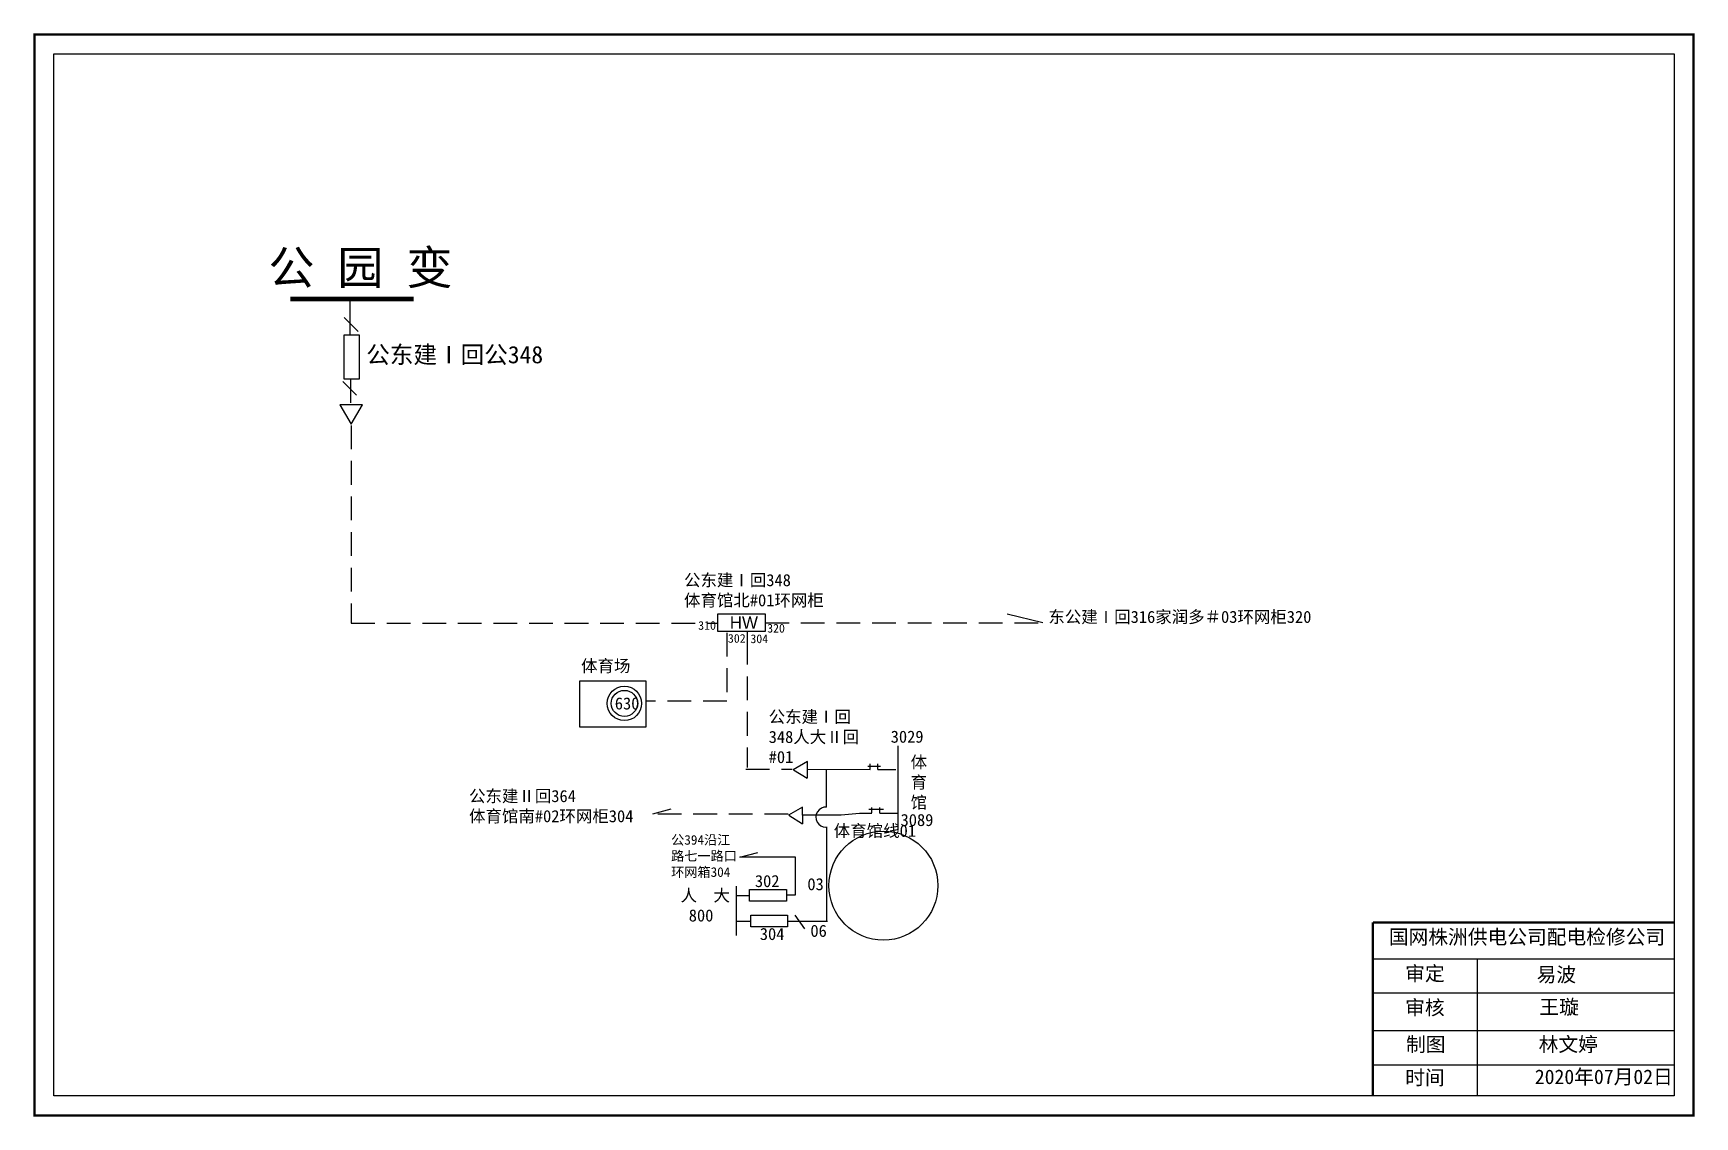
# Model space of a CAD drawing. Extents: x 0 to 344, y 0 to 224.
import ezdxf

# ---------------------------------------------------------------- set-up
doc = ezdxf.new("R2010")
doc.units = 0
doc.header["$LTSCALE"] = 0.774411
doc.linetypes.add('ACAD_ISO02W100', pattern=[15, 12, -3])
doc.linetypes.add('DASHED2', pattern=[9.525, 6.35, -3.175])
doc.layers.get('0').update_dxf_attribs({"linetype": 'CONTINUOUS'})
doc.styles.add('字体', font='', dxfattribs={"height": 2.5})
doc.styles.get('字体').set_extended_font_data('楷体_GB2312')

msp = doc.modelspace()

# ---------------------------------------------------------------- linework, layer by layer
at = {"color": 0, "linetype": 'ACAD_ISO02W100'}
msp.add_line((65.37, 161.74), (65.37, 169.14), dxfattribs=at)
at = {"color": 0, "linetype": 'Continuous'}
for p, q in [((67.01, 162.45), (64.17, 165.29)), ((66.69, 149.21), (63.85, 152.05))]:
    msp.add_line(p, q, dxfattribs=at)
at = {"color": 0, "linetype": 'DASHED2'}
msp.add_line((65.46, 152.56), (65.46, 147.17), dxfattribs=at)
at = {"linetype": 'DASHED2'}
for p, q in [((65.59, 142.97), (65.59, 102.02)), ((65.59, 102.02), (141.47, 102.02)), ((143.47, 100.02), (143.47, 86.51)), ((147.67, 100.22), (147.67, 98.35)), ((151.46, 102.04), (208.99, 102.04)), ((147.67, 98.35), (147.67, 72.06)), ((143.47, 85.81), (126.8, 85.81)), ((147.42, 71.76), (157.02, 71.76)), ((174.79, 71.68), (178.49, 71.68)), ((156.19, 62.45), (128.17, 62.45))]:
    msp.add_line(p, q, dxfattribs=at)
at = {"linetype": 'Continuous'}
for p, q in [((141.59, 100.3), (141.59, 103.96)), ((141.59, 103.96), (151.41, 103.96)), ((151.41, 103.96), (151.41, 100.3)), ((208.99, 102.04), (201.6, 103.89)), ((151.41, 100.3), (141.59, 100.3)), ((178.96, 59.01), (178.96, 76.61)), ((172.71, 72.37), (175.36, 72.37)), ((173.22, 71.67), (173.22, 72.83)), ((174.76, 71.67), (174.76, 72.88)), ((160.13, 71.76), (173.18, 71.7)), ((164.04, 71.78), (164.04, 63.88)), ((128.16, 62.5), (131.94, 63.5)), ((166.41, 62.23), (159.24, 62.23)), ((166.39, 62.29), (167.18, 62.29)), ((167.18, 62.29), (170.96, 62.65)), ((170.96, 62.65), (173.55, 62.65)), ((172.89, 63.43), (175.92, 63.43)), ((173.55, 62.68), (173.55, 63.8)), ((175.18, 62.63), (175.18, 63.84)), ((175.22, 62.65), (178.87, 62.65)), ((164.11, 59.83), (164.11, 40.29)), ((146.15, 53.51), (149.93, 54.51)), ((157.71, 53.51), (146.15, 53.51)), ((157.71, 45.74), (157.71, 53.51)), ((148.2, 45.49), (145.37, 45.49)), ((145.4, 47.51), (145.4, 37.3)), ((156.05, 45.74), (157.71, 45.74)), ((157.59, 41.5), (159.54, 38.67)), ((148.45, 40.19), (145.62, 40.19)), ((164.33, 40.19), (156.28, 40.19)), ((277.42, 32.48), (339.78, 32.48)), ((299.06, 32.47), (299.06, 4.14)), ((277.42, 25.38), (339.78, 25.38)), ((277.42, 17.63), (339.78, 17.63)), ((277.42, 10.52), (339.78, 10.52))]:
    msp.add_line(p, q, dxfattribs=at)
at = {"color": 7, "linetype": 'DASHED2'}
for p, q in [((160.17, 73.33), (157.25, 71.63)), ((160.19, 69.87), (160.17, 73.33)), ((157.32, 71.64), (160.15, 69.89)), ((159.19, 63.88), (156.26, 62.19)), ((156.34, 62.19), (159.16, 60.44)), ((159.21, 60.42), (159.19, 63.88))]:
    msp.add_line(p, q, dxfattribs=at)
at = {"linetype": 'Continuous', "const_width": 0.5}
msp.add_lwpolyline([(-0.08, 223.96), (343.9, 223.96), (343.9, -0.01), (-0.08, -0.01)], close=True, dxfattribs=at)
at = {"linetype": 'Continuous'}
for points in [[(3.97, 219.91), (339.85, 219.91), (339.85, 4.04), (3.97, 4.04)], [(113.01, 90.03), (126.67, 90.03), (126.67, 80.47), (113.01, 80.47)], [(148.2, 46.79), (155.81, 46.79), (155.81, 44.4), (148.2, 44.4)], [(148.45, 41.5), (156.06, 41.5), (156.06, 39.11), (148.45, 39.11)]]:
    msp.add_lwpolyline(points, close=True, dxfattribs=at)
at = {"color": 0, "linetype": 'Continuous', "const_width": 1}
msp.add_lwpolyline([(52.99, 169.14), (78.52, 169.14)], dxfattribs=at)
at = {"color": 0, "linetype": 'ACAD_ISO02W100'}
msp.add_lwpolyline([(67.28, 152.56), (64.11, 152.56), (64.11, 161.74), (67.28, 161.74)], close=True, dxfattribs=at)
at = {"color": 0, "linetype": 'Continuous'}
msp.add_lwpolyline([(65.6, 143.19), (67.95, 147.25), (63.26, 147.25)], close=True, dxfattribs=at)
at = {"linetype": 'Continuous', "const_width": 0.5}
for points in [[(277.38, 39.99), (277.38, 4.26)], [(277.42, 39.99), (339.78, 39.99)]]:
    msp.add_lwpolyline(points, dxfattribs=at)
at = {"color": 7, "linetype": 'Continuous'}
for radius in [3.57, 2.71]:
    msp.add_circle((122.23, 85.37), radius, dxfattribs=at)
at = {"color": 1, "linetype": 'Continuous'}
msp.add_circle((175.94, 47.62), 11.3, dxfattribs=at)
at = {"linetype": 'Continuous'}
msp.add_arc((164.03, 61.8), 2.1, 86.4163, 270, dxfattribs=at)

# ---------------------------------------------------------------- texts
at = {"color": 0, "linetype": 'Continuous', "attachment_point": 1, "style": '字体'}
for s, insert, char_height, width in [('公 园 变', (48.42, 179.18), 7, 83.5042), ('公东建Ⅰ回公348', (68.71, 159.42), 3.587, 94.453), ('{\\H0.72x;310}', (137.54, 102.42), 2.5, 16.0595), ('{\\H0.72x;320}', (151.84, 101.84), 2.5, 16.0595), ('{\\H0.72x;302}', (143.7, 99.74), 2.5, 16.0595), ('{\\H0.72x;304}', (148.36, 99.66), 2.5, 16.0595), ('{\\fSimSun|b0|i0|c134|p2;公394沿江路七一路口环网箱304}', (131.93, 58.1), 2, 14.1041)]:
    msp.add_mtext(s, dxfattribs=dict(at, insert=insert, char_height=char_height, width=width))
at = {"linetype": 'DASHED2', "char_height": 2.5, "attachment_point": 1, "style": '字体'}
for s, insert, width in [('公东建Ⅰ回348\\P体育馆北#01环网柜', (134.6, 112.16), 42.6667), ('东公建Ⅰ回316家润多＃03环网柜320', (210.14, 104.55), 65.216), ('体育场', (113.26, 94.4), 37.6252), ('公东建{\\fKaiTi_GB2312|b0|i0|c134|p32;Ⅰ}回348人大{\\fKaiTi_GB2312|b0|i0|c134|p32;Ⅱ}回#01', (152.15, 83.85), 21.8884), ('体育馆', (181.58, 74.45), 2.6098), ('公东建Ⅱ回364\\P体育馆南#02环网柜304', (90.03, 67.43), 42.6667), ('03', (160.17, 49.17), 10.2219), ('06', (160.8, 39.51), 10.2219)]:
    msp.add_mtext(s, dxfattribs=dict(at, insert=insert, width=width))
at = {"color": 1, "insert": (144.1, 103.38), "char_height": 2.5, "width": 32.1905, "attachment_point": 1, "style": '字体'}
msp.add_mtext('{\\fArial|b0|i0|c0|p32;\\C7;HW}', dxfattribs=at)
at = {"linetype": 'Continuous', "attachment_point": 1, "style": '字体'}
for s, insert, char_height, width in [('630', (120.25, 86.62), 2.5, 10.5016), ('3029', (177.45, 79.73), 2.5, 17.6164), ('3089', (179.49, 62.47), 2.5, 17.6164), ('体育馆线01', (165.65, 60.23), 2.5, 17.6164), ('302', (149.29, 49.82), 2.5, 10.8743), ('人  大\\P 800', (133.88, 46.86), 2.5, 17.6164), ('304', (150.31, 38.86), 2.5, 10.8743), ('国网株洲供电公司配电检修公司', (280.72, 38.49), 3, 82.0179), ('审定', (284.11, 30.92), 3, 23.4615), ('{\\fSimSun|b0|i0|c134|p2;易波}', (311.36, 30.7), 3, 23.4615), ('审核', (284.11, 23.86), 3, 23.4615), ('王璇', (311.94, 23.99), 3, 33.0539), ('制图', (284.28, 16.24), 3, 23.4615), ('{\\fSimSun|b0|i0|c134|p2;林文婷}', (311.78, 16.24), 3, 23.4615), ('时间', (284.11, 9.35), 3, 23.4615), ('2020年07月02日', (310.99, 9.52), 3, 29.1752)]:
    msp.add_mtext(s, dxfattribs=dict(at, insert=insert, char_height=char_height, width=width))

doc.saveas('drawing.dxf')
